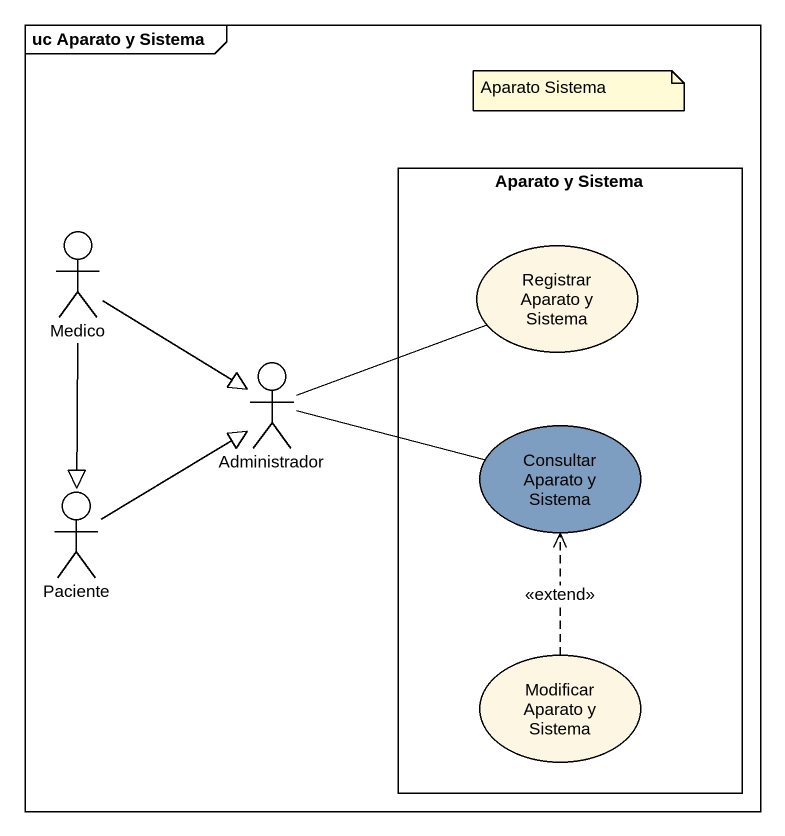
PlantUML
@startuml
mainframe uc Aparato y Sistema
rectangle "Aparato y Sistema" as Aparato_y_Sistema {
  usecase "Registrar Aparato y Sistema" as Registrar_Aparato_y_Sistema
  usecase "Consultar Aparato y Sistema" as Consultar_Aparato_y_Sistema #7D9EC0
  usecase "Modificar Aparato y Sistema" as Modificar_Aparato_y_Sistema
}
actor Medico
actor Administrador
actor Paciente
Medico --|> Administrador
Medico --|> Paciente
Administrador -right- Registrar_Aparato_y_Sistema
Administrador -right- Consultar_Aparato_y_Sistema
Paciente -up-|> Administrador
Modificar_Aparato_y_Sistema .up.> Consultar_Aparato_y_Sistema : <<extend>>
note as N1
  Aparato Sistema
end note
@enduml
